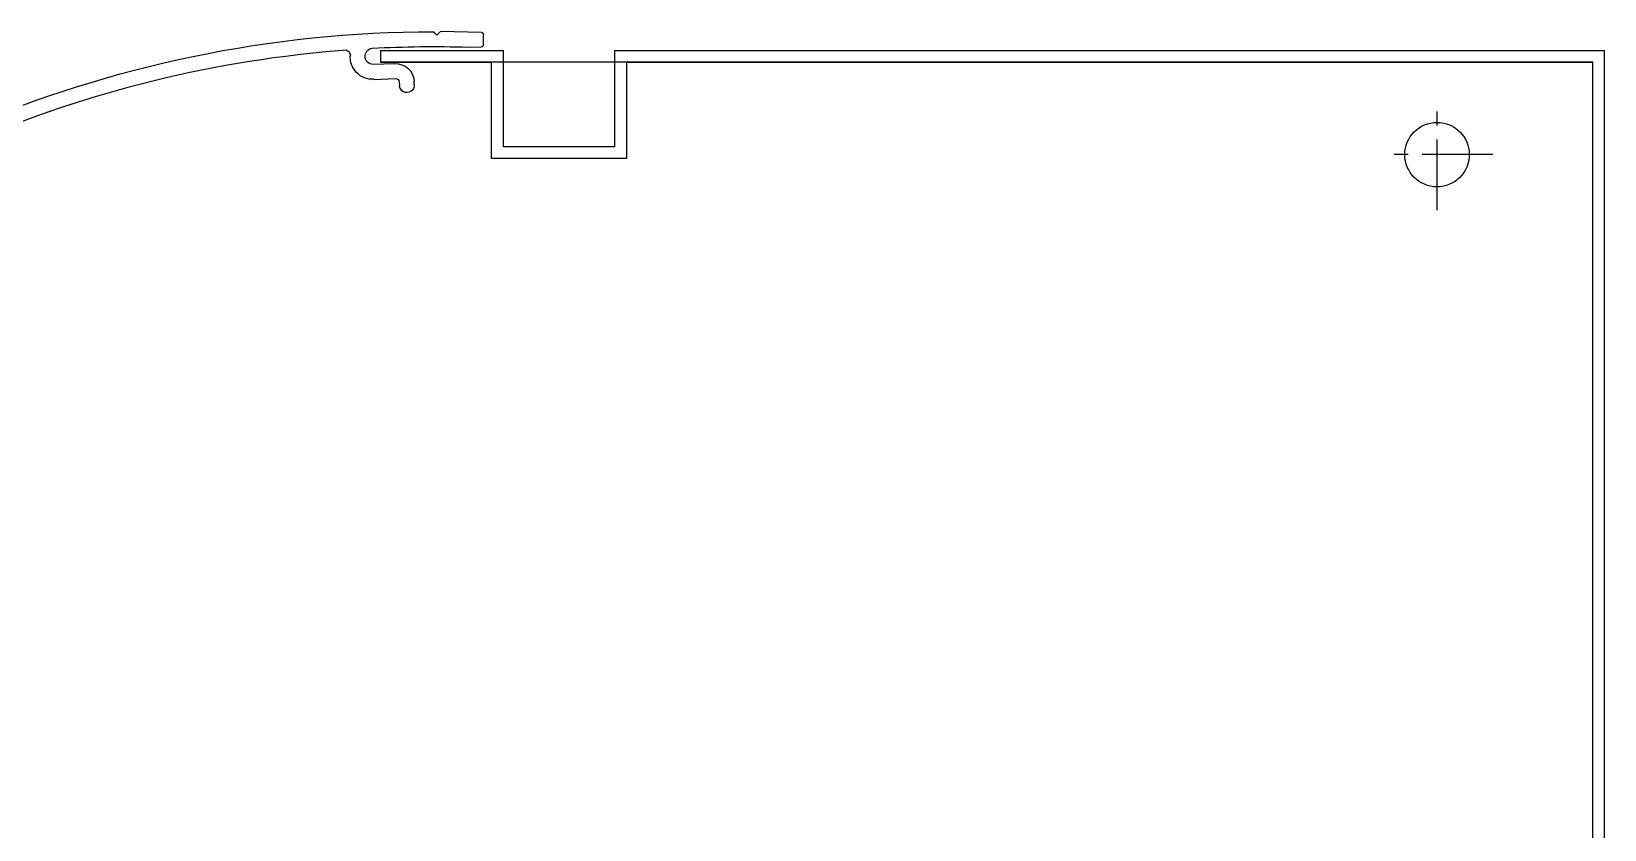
# Model space of a CAD drawing. Header units: millimetres. Extents: x 150937 to 394412, y 327166 to 584759.
# Drawn here: x 241169.1 to 241381.4, y 486067.1 to 486174.7 of the extents above; entities that cross this region are included whole.
import ezdxf

# ---------------------------------------------------------------- set-up
doc = ezdxf.new("R2010")
doc.units = ezdxf.units.MM
doc.linetypes.add('CENTER', pattern=[50.8, 31.75, -6.35, 6.35, -6.35])

# ---------------------------------------------------------------- blocks, each defined once
blk = doc.blocks.new('sef')
for p, q in [((8556.73, 2351.61), (8562.25, 2351.71)), ((8562.25, 2351.71), (8562.76, 2351.22)), ((8562.76, 2351.22), (8563.25, 2351.73)), ((8556.46, 2349.95), (8556.44, 2351.3)), ((8558.54, 2349.63), (8556.77, 2349.65)), ((8568.47, 2347.38), (8571.37, 2347.27)), ((8571.25, 2345.27), (8568.35, 2345.39)), ((8565.8, 2344.54), (8565.83, 2345.04)), ((8567.83, 2344.92), (8567.8, 2344.42)), ((8627.2, 2337.99), (8627.87, 2336.17)), ((8626.32, 2336.18), (8627, 2334.36)), ((8637.46, 2333.05), (8635.62, 2332.44)), ((8636.6, 2331.24), (8634.75, 2330.63))]:
    blk.add_line(p, q)
for centre, radius, start, end in [((8563.15, 2191.7), 160, 66.6158, 89.9731), ((8556.74, 2351.31), 0.3, 91.0941, 181.1562), ((8556.76, 2349.95), 0.3, 181.1562, 270.9209), ((8563.15, 2191.7), 157.99, 86.9727, 91.6735), ((8568.32, 2344.89), 2.5, 86.6098, 176.6098), ((8571.43, 2348.27), 3, 266.6098, 4.823), ((8571.33, 2348.38), 1.11, 272.013, 81.2865), ((8575.31, 2348.42), 0.901, 112.3286, 173.6078), ((8563.15, 2191.7), 157.99, 66.6472, 85.7109), ((8568.32, 2344.89), 0.5, 86.6098, 176.6098), ((8566.8, 2344.48), 1, 176.6098, 356.6098), ((8626.26, 2337.65), 1, 20.1013, 66.6158), ((8625.38, 2335.84), 1, 20.3424, 66.6472), ((8628.81, 2336.51), 1, 200.1013, 245.6115), ((8563.15, 2191.7), 157.99, 63.0138, 65.6115), ((8627.94, 2334.71), 1, 200.3424, 245.629), ((8563.15, 2191.7), 155.99, 62.9963, 65.629), ((8637.78, 2332.11), 1, 62.0094, 108.5239), ((8563.15, 2191.7), 160, 41.9224, 62.0094), ((8634.44, 2331.58), 1, 242.9963, 288.2829), ((8635.3, 2333.39), 1, 243.0138, 288.5239), ((8636.91, 2330.29), 1, 61.9781, 108.2829), ((8563.15, 2191.7), 157.99, 41.9591, 61.9781), ((8681.36, 2298.04), 1.01, 219.7927, 50.0222)]:
    blk.add_arc(centre, radius, start, end)
blk = doc.blocks.new('C-1 DRUM SIDE')
for p, q in [((-168.16, 317.53), (-151.56, 317.53)), ((-168.16, 317.53), (-168.16, 315.93)), ((-151.56, 304.53), (-151.56, 317.53)), ((-136.56, 317.53), (-3, 317.53)), ((-136.56, 317.53), (-136.56, 304.53)), ((-3, 0), (-3, 317.53)), ((-168.16, 315.93), (-153.16, 315.93)), ((-168.16, 315.93), (-153.16, 315.93)), ((-4.6, 315.93), (-168.16, 315.93)), ((-153.16, 302.93), (-153.16, 315.93)), ((-134.96, 315.93), (-4.6, 315.93)), ((-134.96, 315.93), (-134.96, 302.93)), ((-4.6, 1.6), (-4.6, 315.93)), ((-136.56, 304.53), (-151.56, 304.53)), ((-134.96, 302.93), (-153.16, 302.93))]:
    blk.add_line(p, q)
at = {"color": 1, "linetype": 'CENTER', "ltscale": 0.3}
for p, q in [((-25.6, 295.97), (-25.6, 310.97)), ((-18.07, 303.47), (-33.07, 303.47))]:
    blk.add_line(p, q, dxfattribs=at)
blk.add_circle((-25.6, 303.47), 4.35)
at = {"xscale": -1}
blk.add_blockref('sef', (8402.21, -2031.65), dxfattribs=at)
blk.add_blockref('sef', (8402.21, -2031.65), dxfattribs=at)

msp = doc.modelspace()

# ---------------------------------------------------------------- block references
msp.add_blockref('C-1 DRUM SIDE', (241384.375, 485854.646))

doc.saveas('drawing.dxf')
